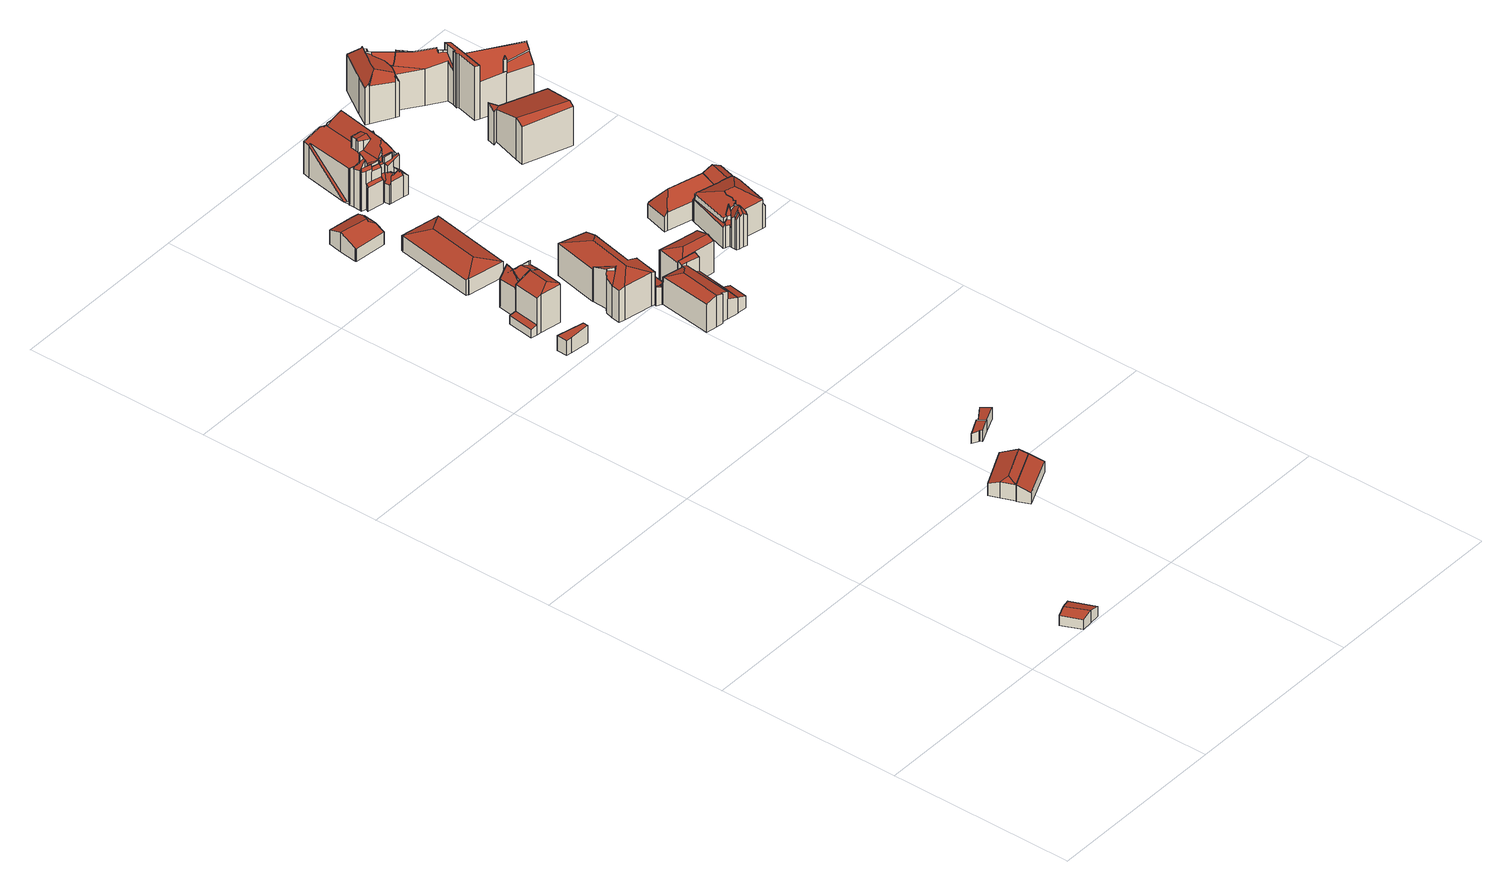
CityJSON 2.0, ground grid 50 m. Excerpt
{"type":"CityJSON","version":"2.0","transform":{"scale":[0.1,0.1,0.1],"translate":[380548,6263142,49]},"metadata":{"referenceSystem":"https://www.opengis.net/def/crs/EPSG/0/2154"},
"CityObjects":{
"building1":{"type":"Building","attributes":{"b3_dak_type":"slanted","b3_h_dak_50p":52.8,"b3_h_dak_70p":52.95,"b3_h_dak_max":53.18,"b3_h_dak_min":52.34,"b3_h_maaiveld":49.61,"b3_kas_warenhuis":false,"b3_reconstructie_onvolledig":false,"b3_rmse_lod12":0.259,"b3_rmse_lod13":0.259,"b3_rmse_lod22":0.0347,"b3_val3dity_lod12":"[]","b3_val3dity_lod13":"[]","b3_val3dity_lod22":"[]","b3_volume_lod12":116.11,"b3_volume_lod13":116.11,"b3_volume_lod22":111.04,"oorspronkelijkbouwjaar":2000},"children":["building1-1"]},
"building1-1":{"type":"BuildingPart","parents":["building1"],"geometry":[{"type":"Solid","lod":"2.2","boundaries":[[[[0,1,2,3,4,5]],[[6,5,4,7]],[[8,2,1,9]],[[10,3,2,8]],[[7,4,3,10]],[[11,0,5,6]],[[9,1,0,11]],[[7,10,8,9]],[[9,11,6,7]]]],"semantics":{"surfaces":[{"type":"GroundSurface"},{"type":"WallSurface","on_footprint_edge":true},{"type":"RoofSurface"}],"values":[[0,1,1,1,1,1,1,2,2]]}}]},
"building2":{"type":"Building","attributes":{"b3_dak_type":"horizontal","b3_h_dak_50p":72.73,"b3_h_dak_70p":72.93,"b3_h_dak_max":73.23,"b3_h_dak_min":72.35,"b3_h_maaiveld":68.17,"b3_kas_warenhuis":false,"b3_reconstructie_onvolledig":false,"b3_rmse_lod12":0.282,"b3_rmse_lod13":0.282,"b3_rmse_lod22":0.0742,"b3_val3dity_lod12":"[]","b3_val3dity_lod13":"[]","b3_val3dity_lod22":"[]","b3_volume_lod12":68.12,"b3_volume_lod13":68.12,"b3_volume_lod22":65.91,"oorspronkelijkbouwjaar":2000},"children":["building2-1"]},
"building2-1":{"type":"BuildingPart","parents":["building2"],"geometry":[{"type":"Solid","lod":"2.2","boundaries":[[[[12,13,14,15,16]],[[17,13,12,18]],[[19,14,13,17]],[[18,12,16,20]],[[20,16,15,21]],[[21,15,14,19]],[[21,19,17,18,20]]]],"semantics":{"surfaces":[{"type":"GroundSurface"},{"type":"WallSurface","on_footprint_edge":true},{"type":"RoofSurface"}],"values":[[0,1,1,1,1,1,2]]}}]},
"building3":{"type":"Building","attributes":{"b3_dak_type":"slanted","b3_h_dak_50p":79.87,"b3_h_dak_70p":80.23,"b3_h_dak_max":81.05,"b3_h_dak_min":70.73,"b3_h_maaiveld":68.55,"b3_kas_warenhuis":false,"b3_reconstructie_onvolledig":false,"b3_rmse_lod12":3.7,"b3_rmse_lod13":0.539,"b3_rmse_lod22":0.216,"b3_val3dity_lod12":"[]","b3_val3dity_lod13":"[]","b3_val3dity_lod22":"[306]","b3_volume_lod12":723.53,"b3_volume_lod13":616.72,"b3_volume_lod22":598.44,"oorspronkelijkbouwjaar":2000},"children":["building3-1"]},
"building3-1":{"type":"BuildingPart","parents":["building3"],"geometry":[{"type":"Solid","lod":"2.2","boundaries":[[[[22,23,24,25,26,27,28,29,30]],[[31,22,30,32]],[[32,30,29,33,34]],[[33,29,28,35]],[[36,25,24,37]],[[38,39,26,25,36]],[[37,24,23,40]],[[35,28,27,41]],[[34,33,39,38]],[[41,27,26,39]],[[40,23,22,31]],[[41,39,33,35]],[[42,36,37,40]],[[32,42,40,31]],[[42,32,34,38,36]]]],"semantics":{"surfaces":[{"type":"GroundSurface"},{"type":"WallSurface","on_footprint_edge":true},{"type":"WallSurface","on_footprint_edge":false},{"type":"RoofSurface"}],"values":[[0,1,1,1,1,1,1,1,2,1,1,3,3,3,3]]}}]},
"building4":{"type":"Building","attributes":{"b3_dak_type":"slanted","b3_h_dak_50p":79.55,"b3_h_dak_70p":80.07,"b3_h_dak_max":80.86,"b3_h_dak_min":77.26,"b3_h_maaiveld":68.82,"b3_kas_warenhuis":false,"b3_reconstructie_onvolledig":false,"b3_rmse_lod12":1.31,"b3_rmse_lod13":1.31,"b3_rmse_lod22":0.138,"b3_val3dity_lod12":"[]","b3_val3dity_lod13":"[]","b3_val3dity_lod22":"[204]","b3_volume_lod12":430.29,"b3_volume_lod13":430.29,"b3_volume_lod22":401.4,"oorspronkelijkbouwjaar":2000},"children":["building4-1"]},
"building4-1":{"type":"BuildingPart","parents":["building4"],"geometry":[{"type":"Solid","lod":"2.2","boundaries":[[[[43,44,45,46,47,48,49,50,51]],[[52,53,46,45,54]],[[55,50,49,56]],[[56,49,48,57]],[[58,57,48,47,59]],[[60,61,62]],[[63,64,65]],[[66,67,68]],[[67,66,69,70]],[[71,60,64,63]],[[59,47,46,53]],[[72,73,74,75]],[[75,74,51,50,55]],[[62,61,73,72]],[[70,69,57,58]],[[76,43,51,74]],[[54,45,44,77]],[[77,44,43,76]],[[60,71,78]],[[53,52,78]],[[79,55,56,57,69,66,68]],[[55,79,65,64,60,62,72,75]],[[60,78,52,54,77,76,74,73,61]],[[53,78,71,63,65,79,68,67,70,58,59]]]],"semantics":{"surfaces":[{"type":"GroundSurface"},{"type":"WallSurface","on_footprint_edge":true},{"type":"WallSurface","on_footprint_edge":false},{"type":"RoofSurface"}],"values":[[0,1,1,1,1,2,2,2,2,2,1,2,1,2,2,1,1,1,2,2,3,3,3,3]]}}]},
"building5":{"type":"Building","attributes":{"b3_dak_type":"slanted","b3_h_dak_50p":54.85,"b3_h_dak_70p":55.12,"b3_h_dak_max":55.6,"b3_h_dak_min":53.67,"b3_h_maaiveld":50.18,"b3_kas_warenhuis":false,"b3_reconstructie_onvolledig":false,"b3_rmse_lod12":0.612,"b3_rmse_lod13":0.612,"b3_rmse_lod22":0.0272,"b3_val3dity_lod12":"[]","b3_val3dity_lod13":"[]","b3_val3dity_lod22":"[104]","b3_volume_lod12":392.89,"b3_volume_lod13":392.89,"b3_volume_lod22":366.7,"oorspronkelijkbouwjaar":2000},"children":["building5-1"]},
"building5-1":{"type":"BuildingPart","parents":["building5"],"geometry":[{"type":"Solid","lod":"2.2","boundaries":[[[[80,81,82,83,84,85,86]],[[87,86,85,88,89]],[[89,88,90]],[[88,85,84,91]],[[92,82,81,93]],[[91,84,83,94]],[[94,83,82,92]],[[95,80,86,87]],[[93,81,80,95]],[[90,96,97,98,95,87,89]],[[93,95,98,97,94,92]],[[96,90,88,91,94,97]]]],"semantics":{"surfaces":[{"type":"GroundSurface"},{"type":"WallSurface","on_footprint_edge":true},{"type":"WallSurface","on_footprint_edge":false},{"type":"RoofSurface"}],"values":[[0,1,2,1,1,1,1,1,1,3,3,3]]}}]},
"building6":{"type":"Building","attributes":{"b3_dak_type":"slanted","b3_h_dak_50p":53.97,"b3_h_dak_70p":54.26,"b3_h_dak_max":54.77,"b3_h_dak_min":53.09,"b3_h_maaiveld":50.06,"b3_kas_warenhuis":false,"b3_reconstructie_onvolledig":false,"b3_rmse_lod12":0.541,"b3_rmse_lod13":0.541,"b3_rmse_lod22":0.0198,"b3_val3dity_lod12":"[]","b3_val3dity_lod13":"[]","b3_val3dity_lod22":"[]","b3_volume_lod12":185.67,"b3_volume_lod13":185.67,"b3_volume_lod22":172.38,"oorspronkelijkbouwjaar":2000},"children":["building6-1"]},
"building6-1":{"type":"BuildingPart","parents":["building6"],"geometry":[{"type":"Solid","lod":"2.2","boundaries":[[[[99,100,101,102]],[[91,100,99,87]],[[103,101,100,91]],[[87,99,102,104]],[[104,102,101,103]],[[104,103,91,87]]]],"semantics":{"surfaces":[{"type":"GroundSurface"},{"type":"WallSurface","on_footprint_edge":true},{"type":"RoofSurface"}],"values":[[0,1,1,1,1,2]]}}]},
"building7":{"type":"Building","attributes":{"b3_dak_type":"slanted","b3_h_dak_50p":74.92,"b3_h_dak_70p":75.17,"b3_h_dak_max":75.73,"b3_h_dak_min":73.73,"b3_h_maaiveld":70.17,"b3_kas_warenhuis":false,"b3_reconstructie_onvolledig":false,"b3_rmse_lod12":0.567,"b3_rmse_lod13":0.567,"b3_rmse_lod22":0.0677,"b3_val3dity_lod12":"[]","b3_val3dity_lod13":"[]","b3_val3dity_lod22":"[]","b3_volume_lod12":382.25,"b3_volume_lod13":382.25,"b3_volume_lod22":355.16,"oorspronkelijkbouwjaar":2000},"children":["building7-1"]},
"building7-1":{"type":"BuildingPart","parents":["building7"],"geometry":[{"type":"Solid","lod":"2.2","boundaries":[[[[105,106,107,108,109,110,111,112,113,114,115,116]],[[117,110,109,118]],[[119,111,110,117]],[[120,112,111,119]],[[121,107,106,122]],[[123,108,107,121]],[[124,116,115,125]],[[126,113,112,120]],[[118,109,108,123]],[[127,105,116,124]],[[128,114,113,126]],[[125,115,114,128]],[[122,106,105,127]],[[129,130,131]],[[130,129,132]],[[130,117,118,123,121,122,127,124,131]],[[132,129,131,124,125,128]],[[117,130,132,128,126,120,119]]]],"semantics":{"surfaces":[{"type":"GroundSurface"},{"type":"WallSurface","on_footprint_edge":true},{"type":"WallSurface","on_footprint_edge":false},{"type":"RoofSurface"}],"values":[[0,1,1,1,1,1,1,1,1,1,1,1,1,2,2,3,3,3]]}}]},
"building8":{"type":"Building","attributes":{"b3_dak_type":"slanted","b3_h_dak_50p":75.23,"b3_h_dak_70p":75.53,"b3_h_dak_max":76.21,"b3_h_dak_min":74.55,"b3_h_maaiveld":70.17,"b3_kas_warenhuis":false,"b3_reconstructie_onvolledig":false,"b3_rmse_lod12":0.499,"b3_rmse_lod13":0.499,"b3_rmse_lod22":0.0366,"b3_val3dity_lod12":"[]","b3_val3dity_lod13":"[]","b3_val3dity_lod22":"[104]","b3_volume_lod12":1289.3,"b3_volume_lod13":1289.3,"b3_volume_lod22":1226.32,"oorspronkelijkbouwjaar":2000},"children":["building8-1"]},
"building8-1":{"type":"BuildingPart","parents":["building8"],"geometry":[{"type":"Solid","lod":"2.2","boundaries":[[[[133,134,135,136,137,138,139,140,141,142]],[[143,135,134,144]],[[145,139,138,146]],[[146,138,137,147]],[[148,141,140,149]],[[149,140,139,145]],[[150,142,141,148]],[[147,137,136,151]],[[152,133,142,150]],[[144,134,133,152]],[[151,136,135,143]],[[149,145,146,147,153]],[[152,150,148,149,153,154]],[[144,152,154,155,143]],[[151,143,155,154,153,147]]]],"semantics":{"surfaces":[{"type":"GroundSurface"},{"type":"WallSurface","on_footprint_edge":true},{"type":"RoofSurface"}],"values":[[0,1,1,1,1,1,1,1,1,1,1,2,2,2,2]]}}]},
"building9":{"type":"Building","attributes":{"b3_dak_type":"slanted","b3_h_dak_50p":79.4,"b3_h_dak_70p":79.78,"b3_h_dak_max":81.23,"b3_h_dak_min":73.53,"b3_h_maaiveld":69.4,"b3_kas_warenhuis":false,"b3_reconstructie_onvolledig":false,"b3_rmse_lod12":1.85,"b3_rmse_lod13":0.599,"b3_rmse_lod22":0.127,"b3_val3dity_lod12":"[]","b3_val3dity_lod13":"[]","b3_val3dity_lod22":"[104]","b3_volume_lod12":2060.45,"b3_volume_lod13":1967.58,"b3_volume_lod22":1901.02,"oorspronkelijkbouwjaar":2000},"children":["building9-1"]},
"building9-1":{"type":"BuildingPart","parents":["building9"],"geometry":[{"type":"Solid","lod":"2.2","boundaries":[[[[156,157,158,159,160,161,162,163,164,165,166,167,168,169,170,171,172,173]],[[174,165,164,175]],[[176,162,177,178]],[[178,177,179,180]],[[181,166,165,174]],[[182,183,184,185]],[[185,184,186]],[[187,167,166,181]],[[177,162,161,188]],[[189,170,169,190]],[[191,168,167,187]],[[188,161,160,192]],[[180,179,159,158,193]],[[192,160,159,179]],[[194,163,162,176]],[[195,190,169,168,191,196]],[[197,156,173,198]],[[199,172,171,200]],[[198,173,172,199]],[[196,191,183,182]],[[186,190,195]],[[175,164,163,194]],[[200,171,170,189]],[[193,158,157,201]],[[201,157,156,197]],[[192,179,177,188]],[[198,199,202,203,197]],[[191,187,181,184,183]],[[186,195,196,182,185]],[[204,175,194]],[[200,189,190,186,184,181,174,175,204,202,199]],[[201,197,203,202,204,194,176,178,180,193]]]],"semantics":{"surfaces":[{"type":"GroundSurface"},{"type":"WallSurface","on_footprint_edge":true},{"type":"WallSurface","on_footprint_edge":false},{"type":"RoofSurface"}],"values":[[0,1,1,2,1,2,2,1,1,1,1,1,1,1,1,1,1,1,1,2,2,1,1,1,1,3,3,3,3,3,3,3]]}}]},
"building10":{"type":"Building","attributes":{"b3_dak_type":"slanted","b3_h_dak_50p":77.3,"b3_h_dak_70p":77.69,"b3_h_dak_max":78.35,"b3_h_dak_min":72.84,"b3_h_maaiveld":69.22,"b3_kas_warenhuis":false,"b3_reconstructie_onvolledig":false,"b3_rmse_lod12":2.01,"b3_rmse_lod13":1.03,"b3_rmse_lod22":0.473,"b3_val3dity_lod12":"[]","b3_val3dity_lod13":"[]","b3_val3dity_lod22":"[]","b3_volume_lod12":1290.33,"b3_volume_lod13":1174.74,"b3_volume_lod22":1120.61,"oorspronkelijkbouwjaar":2000},"children":["building10-1"]},
"building10-1":{"type":"BuildingPart","parents":["building10"],"geometry":[{"type":"Solid","lod":"2.2","boundaries":[[[[205,206,207,208,209,210,211,212,213,214,215,216,217,218,219,220,221,222,223,224]],[[225,211,210,226]],[[227,206,205,228,229]],[[230,222,221,231]],[[231,232,233]],[[226,210,209,234]],[[235,236,208,207,237]],[[238,239,240,236,235]],[[241,242,243,244]],[[244,243,216,215,245]],[[234,209,208,236]],[[246,219,218,247]],[[248,213,212,249]],[[250,214,213,248]],[[231,221,220,251]],[[245,215,214,250]],[[251,220,219,246]],[[252,217,216,243]],[[253,247,218,217,252]],[[242,233,232,247,253]],[[249,212,211,225,254]],[[237,207,206,227]],[[255,256,239,238]],[[256,257,258]],[[259,224,223,260]],[[260,223,222,230]],[[254,225,240,239]],[[228,205,224,259]],[[229,228,261,257,256,255]],[[257,261,233,242,241]],[[247,232,231,251,246]],[[242,253,252,243]],[[240,225,226,234,236]],[[233,261,228,259,260,230,231]],[[229,255,238,235,237,227]],[[262,258,257,241,244,263]],[[262,263,244,245,250]],[[258,262,250,248,249,254,239,256]]]],"semantics":{"surfaces":[{"type":"GroundSurface"},{"type":"WallSurface","on_footprint_edge":true},{"type":"WallSurface","on_footprint_edge":false},{"type":"RoofSurface"}],"values":[[0,1,1,1,2,1,1,2,2,1,1,1,1,1,1,1,1,1,1,2,1,1,2,2,1,1,2,1,2,2,3,3,3,3,3,3,3,3]]}}]},
"building11":{"type":"Building","attributes":{"b3_dak_type":"horizontal","b3_h_dak_50p":53.16,"b3_h_dak_70p":53.25,"b3_h_dak_max":53.4,"b3_h_dak_min":52.95,"b3_h_maaiveld":50.21,"b3_kas_warenhuis":false,"b3_reconstructie_onvolledig":false,"b3_rmse_lod12":0.148,"b3_rmse_lod13":0.148,"b3_rmse_lod22":0.0207,"b3_val3dity_lod12":"[]","b3_val3dity_lod13":"[]","b3_val3dity_lod22":"[]","b3_volume_lod12":31.74,"b3_volume_lod13":31.74,"b3_volume_lod22":30.96,"oorspronkelijkbouwjaar":2000},"children":["building11-1"]},
"building11-1":{"type":"BuildingPart","parents":["building11"],"geometry":[{"type":"Solid","lod":"2.2","boundaries":[[[[264,265,266,267,268,269]],[[270,267,266,271]],[[272,265,264,273]],[[273,264,269,274]],[[274,269,268,275]],[[275,268,267,270]],[[271,266,265,272]],[[271,272,273,274,275,270]]]],"semantics":{"surfaces":[{"type":"GroundSurface"},{"type":"WallSurface","on_footprint_edge":true},{"type":"RoofSurface"}],"values":[[0,1,1,1,1,1,1,2]]}}]},
"building12":{"type":"Building","attributes":{"b3_dak_type":"slanted","b3_h_dak_50p":80.17,"b3_h_dak_70p":83.15,"b3_h_dak_max":84.46,"b3_h_dak_min":79.5,"b3_h_maaiveld":72.76,"b3_kas_warenhuis":false,"b3_reconstructie_onvolledig":false,"b3_rmse_lod12":2.49,"b3_rmse_lod13":0.477,"b3_rmse_lod22":0.0807,"b3_val3dity_lod12":"[]","b3_val3dity_lod13":"[]","b3_val3dity_lod22":"[]","b3_volume_lod12":85.77,"b3_volume_lod13":75.41,"b3_volume_lod22":73.54,"oorspronkelijkbouwjaar":2000},"children":["building12-1"]},
"building12-1":{"type":"BuildingPart","parents":["building12"],"geometry":[{"type":"Solid","lod":"2.2","boundaries":[[[[276,277,278,279,280,281,282,283,284]],[[285,286,287,288]],[[289,285,290,291]],[[292,293,286,285,289]],[[294,276,284,287]],[[288,287,284,283,295]],[[293,279,278,296]],[[297,280,279,293,292]],[[295,283,282,290]],[[291,290,282,281,298]],[[296,278,277,299]],[[298,281,280,297]],[[299,277,276,294]],[[295,290,285,288]],[[298,297,292,289,291]],[[299,294,287,286,293,296]]]],"semantics":{"surfaces":[{"type":"GroundSurface"},{"type":"WallSurface","on_footprint_edge":false},{"type":"WallSurface","on_footprint_edge":true},{"type":"RoofSurface"}],"values":[[0,1,1,1,2,2,2,2,2,2,2,2,2,3,3,3]]}}]},
"building13":{"type":"Building","attributes":{"b3_dak_type":"slanted","b3_h_dak_50p":73.39,"b3_h_dak_70p":73.56,"b3_h_dak_max":73.82,"b3_h_dak_min":72.89,"b3_h_maaiveld":69.37,"b3_kas_warenhuis":false,"b3_reconstructie_onvolledig":false,"b3_rmse_lod12":0.287,"b3_rmse_lod13":0.287,"b3_rmse_lod22":0.0162,"b3_val3dity_lod12":"[]","b3_val3dity_lod13":"[]","b3_val3dity_lod22":"[]","b3_volume_lod12":51.3,"b3_volume_lod13":51.3,"b3_volume_lod22":49.22,"oorspronkelijkbouwjaar":2000},"children":["building13-1"]},
"building13-1":{"type":"BuildingPart","parents":["building13"],"geometry":[{"type":"Solid","lod":"2.2","boundaries":[[[[300,301,302,303]],[[226,302,301,304]],[[234,303,302,226]],[[305,300,303,234]],[[304,301,300,305]],[[304,305,234,226]]]],"semantics":{"surfaces":[{"type":"GroundSurface"},{"type":"WallSurface","on_footprint_edge":true},{"type":"RoofSurface"}],"values":[[0,1,1,1,1,2]]}}]},
"building14":{"type":"Building","attributes":{"b3_dak_type":"horizontal","b3_h_dak_50p":53.19,"b3_h_dak_70p":53.28,"b3_h_dak_max":53.46,"b3_h_dak_min":52.97,"b3_h_maaiveld":50.17,"b3_kas_warenhuis":false,"b3_reconstructie_onvolledig":false,"b3_rmse_lod12":0.156,"b3_rmse_lod13":0.156,"b3_rmse_lod22":0.0479,"b3_val3dity_lod12":"[]","b3_val3dity_lod13":"[]","b3_val3dity_lod22":"[]","b3_volume_lod12":35.98,"b3_volume_lod13":35.98,"b3_volume_lod22":35.22,"oorspronkelijkbouwjaar":2000},"children":["building14-1"]},
"building14-1":{"type":"BuildingPart","parents":["building14"],"geometry":[{"type":"Solid","lod":"2.2","boundaries":[[[[306,307,308,269]],[[309,306,269,274]],[[274,269,308,310]],[[310,308,307,311]],[[311,307,306,309]],[[311,309,274,310]]]],"semantics":{"surfaces":[{"type":"GroundSurface"},{"type":"WallSurface","on_footprint_edge":true},{"type":"RoofSurface"}],"values":[[0,1,1,1,1,2]]}}]},
"building15":{"type":"Building","attributes":{"b3_dak_type":"slanted","b3_h_dak_50p":79.92,"b3_h_dak_70p":80.48,"b3_h_dak_max":84.73,"b3_h_dak_min":78.94,"b3_h_maaiveld":73.51,"b3_kas_warenhuis":false,"b3_reconstructie_onvolledig":false,"b3_rmse_lod12":1.62,"b3_rmse_lod13":0.805,"b3_rmse_lod22":0.166,"b3_val3dity_lod12":"[]","b3_val3dity_lod13":"[]","b3_val3dity_lod22":"[102]","b3_volume_lod12":139.02,"b3_volume_lod13":149.81,"b3_volume_lod22":-4197,"oorspronkelijkbouwjaar":2000},"children":["building15-1"]},
"building15-1":{"type":"BuildingPart","parents":["building15"],"geometry":[{"type":"Solid","lod":"2.2","boundaries":[[[[312,313,314,315,316,317,318,319,320,321,322,323]],[[324,325,326,327]],[[328,329,323,322,330]],[[331,312,323,329]],[[332,333,334]],[[294,317,316,333,332]],[[335,336,314,313,337]],[[338,315,314,336]],[[333,316,315,338]],[[339,340,341,342]],[[330,322,321,341]],[[343,344,336,335]],[[345,346,347]],[[344,343,347]],[[348,319,318,349,350]],[[349,318,317,294]],[[342,341,321,320,351,352]],[[352,351,353,354]],[[355,356,329,328]],[[357,358,359]],[[337,360,359]],[[361,362,363]],[[358,357,363]],[[346,345,364,365,366]],[[367,368,369,364,345]],[[368,367,370]],[[362,361,370]],[[366,365,325,324]],[[351,320,319,348]],[[350,349,371,353]],[[353,371,372,373]],[[374,375,376,377,356,355]],[[373,372,375,374]],[[327,326,376,375]],[[356,377,378,379]],[[379,378,369,368]],[[360,337,313,312,331]],[[354,353,340,339]],[[362,370,367,345,347,343,335,337,359,358,363]],[[350,353,351,348]],[[372,371,349,294,332,334]],[[354,339,342,352]],[[375,372,334,333,338,336,344,347,346,366,324,327]],[[369,378,377,376,326,325,365,364]],[[360,331,329,356,379,368,370,361,363,357,359]],[[340,353,373,374,355,328,330,341]]]],"semantics":{"surfaces":[{"type":"GroundSurface"},{"type":"WallSurface","on_footprint_edge":false},{"type":"WallSurface","on_footprint_edge":true},{"type":"RoofSurface"}],"values":[[0,1,2,2,1,2,2,2,2,1,2,1,1,1,2,2,2,1,1,1,1,1,1,1,1,1,1,1,2,1,1,1,1,1,1,1,2,1,3,3,3,3,3,3,3,3]]}}]},
"building16":{"type":"Building","attributes":{"b3_dak_type":"slanted","b3_h_dak_50p":78.46,"b3_h_dak_70p":78.69,"b3_h_dak_max":79.15,"b3_h_dak_min":72.29,"b3_h_maaiveld":69.4,"b3_kas_warenhuis":false,"b3_reconstructie_onvolledig":false,"b3_rmse_lod12":0.93,"b3_rmse_lod13":0.93,"b3_rmse_lod22":0.718,"b3_val3dity_lod12":"[]","b3_val3dity_lod13":"[]","b3_val3dity_lod22":"[]","b3_volume_lod12":621.05,"b3_volume_lod13":621.05,"b3_volume_lod22":605.9,"oorspronkelijkbouwjaar":2000},"children":["building16-1"]},
"building16-1":{"type":"BuildingPart","parents":["building16"],"geometry":[{"type":"Solid","lod":"2.2","boundaries":[[[[380,381,382,383,384,385,386,387,388]],[[389,386,385,390]],[[391,387,386,389]],[[392,383,382,393]],[[394,384,383,392]],[[393,382,381,395]],[[390,385,384,394]],[[396,380,388,397]],[[397,388,387,391]],[[395,381,380,396]],[[398,389,390,394]],[[397,391,389,398]],[[397,398,394,392,393,395,396]]]],"semantics":{"surfaces":[{"type":"GroundSurface"},{"type":"WallSurface","on_footprint_edge":true},{"type":"RoofSurface"}],"values":[[0,1,1,1,1,1,1,1,1,1,2,2,2]]}}]},
"building17":{"type":"Building","attributes":{"b3_dak_type":"slanted","b3_h_dak_50p":83.85,"b3_h_dak_70p":85.2,"b3_h_dak_max":88.29,"b3_h_dak_min":81.73,"b3_h_maaiveld":72.62,"b3_kas_warenhuis":false,"b3_reconstructie_onvolledig":false,"b3_rmse_lod12":1.83,"b3_rmse_lod13":1.54,"b3_rmse_lod22":0.166,"b3_val3dity_lod12":"[]","b3_val3dity_lod13":"[]","b3_val3dity_lod22":"[104]","b3_volume_lod12":2762.63,"b3_volume_lod13":2738.85,"b3_volume_lod22":1439.16,"oorspronkelijkbouwjaar":2000},"children":["building17-1"]},
"building17-1":{"type":"BuildingPart","parents":["building17"],"geometry":[{"type":"MultiSurface","lod":"2.2","boundaries":[[[399,400,401,402,403,404,405,406,407,408,409,410,411,412,413,414,415,416]],[[417,418,407,406,419]],[[420,421,422,423]],[[424,414,413,425,426]],[[426,425,427]],[[428,410,409,429]],[[427,430,431]],[[432,415,414,424]],[[433,434,435,436]],[[437,438,434,433]],[[403,439,440,404]],[[441,442,443]],[[436,435,444,445]],[[423,422,446,447]],[[419,406,405,448]],[[404,440,449]],[[448,405,449]],[[445,444,421,420]],[[450,451,452]],[[453,454,451,450,455]],[[425,413,412,456]],[[457,408,407,418]],[[418,417,458]],[[459,416,415,432]],[[460,411,410,428]],[[461,456,412,411,460]],[[462,463,464]],[[465,403,402,466]],[[467,466,402,401,468]],[[454,469,466,467]],[[430,427,470]],[[458,471,472]],[[472,471,473]],[[429,409,408,457]],[[474,475,438,437]],[[475,474,476]],[[477,442,441,470]],[[442,477,456,461]],[[478,479,480]],[[447,446,481]],[[480,479,482]],[[483,399,416,459]],[[463,462,469,454,453]],[[455,450,484]],[[485,486,487]],[[468,401,400,486,485]],[[486,400,399,483]],[[488,439,403,465]],[[463,489,432,424,426,427,431,464]],[[429,457,418,458,472,473,490,491]],[[476,492,493,481,446,470,441,443,494,478,480,482,495,490,473,471,435,434,438,475]],[[456,477,470,427,425]],[[442,461,460,496,494,443]],[[447,481,493,492,497,420,423]],[[482,479,478,494,496,460,428,429,491,490,495]],[[492,476,474,437,433,436,445,420,497]],[[488,465,466,469,462,464,431,430,470,446,422,421,444,435,471,458,417,419,448]],[[455,484,498,459,432,489,463,453]],[[468,485,487,452,451,454,467]],[[486,483,459,498,484,450,452,487]],[[439,488,448,449,440]]],"semantics":{"surfaces":[{"type":"GroundSurface"},{"type":"WallSurface","on_footprint_edge":true},{"type":"WallSurface","on_footprint_edge":false},{"type":"RoofSurface"}],"values":[0,1,2,1,2,1,2,1,2,2,1,2,2,2,1,1,1,2,2,2,1,1,2,1,1,1,2,1,1,2,2,2,2,1,2,2,2,2,2,2,2,1,2,2,2,1,1,2,3,3,3,3,3,3,3,3,3,3,3,3,3]}}]},
"building18":{"type":"Building","attributes":{"b3_dak_type":"slanted","b3_h_dak_50p":78.25,"b3_h_dak_70p":78.72,"b3_h_dak_max":80.57,"b3_h_dak_min":75.15,"b3_h_maaiveld":69.4,"b3_kas_warenhuis":false,"b3_reconstructie_onvolledig":false,"b3_rmse_lod12":1.2,"b3_rmse_lod13":1.2,"b3_rmse_lod22":0.218,"b3_val3dity_lod12":"[]","b3_val3dity_lod13":"[]","b3_val3dity_lod22":"[104]","b3_volume_lod12":1401.92,"b3_volume_lod13":1401.92,"b3_volume_lod22":4302.71,"oorspronkelijkbouwjaar":2000},"children":["building18-1"]},
"building18-1":{"type":"BuildingPart","parents":["building18"],"geometry":[{"type":"Solid","lod":"2.2","boundaries":[[[[499,500,501,502,503,504,505,506,507,508,509,510,511,512,513,514,515,516,517,518]],[[519,514,513,520]],[[521,515,514,519,522]],[[523,524,525,526]],[[527,528,529]],[[530,501,500,531]],[[520,513,512,532,533]],[[534,502,501,530]],[[535,505,504,536]],[[537,503,502,534,538]],[[539,507,506,540]],[[541,508,507,539,542]],[[543,518,517,544]],[[545,503,537,546]],[[547,548,510,509,549,550]],[[551,511,510,548]],[[552,553,554,548,547]],[[522,519,555,556]],[[557,558,556,559]],[[560,499,518,543]],[[561,562,563,564]],[[562,516,515,521]],[[533,532,565]],[[566,567,568]],[[569,570,568,571,572]],[[550,549,573,574]],[[542,539,575]],[[574,573,575]],[[532,512,511,551]],[[572,571,576,577]],[[571,568,567,554,553]],[[564,563,558,557]],[[578,579,528,527]],[[549,509,508,541]],[[540,506,505,535]],[[580,581,582,583]],[[536,504,503,545]],[[538,534,581,580,584]],[[584,580,585,586]],[[586,585,587]],[[553,552,588]],[[589,590,591]],[[524,523,591]],[[592,593,579,578]],[[594,595,596,593,592]],[[546,537,597]],[[598,544,517,516,562,561]],[[583,582,599,600]],[[600,599,544,598]],[[531,500,499,560]],[[596,595,601]],[[590,589,595,594]],[[602,603,604,605]],[[605,604,525,524]],[[606,607,603,602]],[[577,576,607,606]],[[559,556,555,570,569]],[[554,567,566,565,532,551,548]],[[558,563,562,521,522,556]],[[549,541,542,575,573]],[[536,608,609,540,535]],[[544,599,610,560,543]],[[595,589,591,523,526,611,609,608,536,545,546,597,601]],[[531,560,610,599,582,581,534,530]],[[612,587,585,580,583,600,613]],[[604,603,607,576,571,553,588]],[[612,613,600,598,561,564,557,614]],[[559,569,572,577,606,602,605,524,591,590,594,592,578,527,529,614,557]],[[609,574,575,539,540]],[[574,609,611,526,525,604,588,552,547,550]],[[587,612,614,529,528,579,593,596,601,597,537,538,584,586]],[[570,555,519,520,533,565,566,568]]]],"semantics":{"surfaces":[{"type":"GroundSurface"},{"type":"WallSurface","on_footprint_edge":true},{"type":"WallSurface","on_footprint_edge":false},{"type":"RoofSurface"}],"values":[[0,1,1,2,2,1,1,1,1,1,1,1,1,1,1,1,2,2,2,1,2,1,2,2,2,2,2,2,1,2,2,2,2,1,1,2,1,2,2,2,2,2,2,2,2,2,1,2,2,1,2,2,2,2,2,2,2,3,3,3,3,3,3,3,3,3,3,3,3,3,3,3]]}}]},
"building19":{"type":"Building","attributes":{"b3_dak_type":"slanted","b3_h_dak_50p":76.7,"b3_h_dak_70p":77.18,"b3_h_dak_max":78.82,"b3_h_dak_min":72.64,"b3_h_maaiveld":69.75,"b3_kas_warenhuis":false,"b3_reconstructie_onvolledig":false,"b3_rmse_lod12":1.5,"b3_rmse_lod13":1.06,"b3_rmse_lod22":0.129,"b3_val3dity_lod12":"[]","b3_val3dity_lod13":"[]","b3_val3dity_lod22":"[104]","b3_volume_lod12":885.63,"b3_volume_lod13":854,"b3_volume_lod22":784.88,"oorspronkelijkbouwjaar":2000},"children":["building19-1"]},
"building19-1":{"type":"BuildingPart","parents":["building19"],"geometry":[{"type":"Solid","lod":"2.2","boundaries":[[[[615,616,617,618,619,620,621,622,623,624,625,626,627,628,629,630,631,632,633,634,635,636,637,638]],[[639,637,636,640]],[[640,636,635,641]],[[642,629,628,643]],[[644,630,629,642]],[[643,628,627,645,646]],[[645,627,626,647]],[[648,634,633,649]],[[649,633,632,650]],[[651,622,621,652]],[[652,621,620,653]],[[654,655,656,657,658]],[[659,617,616,660]],[[661,618,617,659]],[[646,645,655,654]],[[657,656,662,663]],[[664,648,665]],[[641,635,634,648,664]],[[666,650,632,631,667]],[[650,666,668]],[[669,670,619,618,661]],[[663,662,670,669]],[[653,620,619,670]],[[671,623,622,651]],[[672,673,674]],[[658,657,674]],[[673,672,675]],[[676,638,637,639]],[[677,615,638,676]],[[660,616,615,677]],[[678,624,623,671]],[[679,625,624,678]],[[647,626,625,679]],[[667,631,630,644]],[[673,675,668,666,667,654,658,674]],[[675,672,680,668]],[[676,681,680,672,674,657,663,669,661,659,660,677]],[[665,682,681,676,639,640,641,664]],[[647,679,678,671,651,652,653,670,662,656,655,645]],[[667,644,642,643,646,654]],[[681,682,665,648,649,650,668,680]]]],"semantics":{"surfaces":[{"type":"GroundSurface"},{"type":"WallSurface","on_footprint_edge":true},{"type":"WallSurface","on_footprint_edge":false},{"type":"RoofSurface"}],"values":[[0,1,1,1,1,1,1,1,1,1,1,2,1,1,2,2,2,1,1,2,1,2,1,1,2,2,2,1,1,1,1,1,1,1,3,3,3,3,3,3,3]]}}]},
"building20":{"type":"Building","attributes":{"b3_dak_type":"slanted","b3_h_dak_50p":81.53,"b3_h_dak_70p":82.15,"b3_h_dak_max":83.02,"b3_h_dak_min":79.7,"b3_h_maaiveld":71.01,"b3_kas_warenhuis":false,"b3_reconstructie_onvolledig":false,"b3_rmse_lod12":1.15,"b3_rmse_lod13":1.15,"b3_rmse_lod22":0.0629,"b3_val3dity_lod12":"[]","b3_val3dity_lod13":"[]","b3_val3dity_lod22":"[104]","b3_volume_lod12":1793.51,"b3_volume_lod13":1793.51,"b3_volume_lod22":1679.42,"oorspronkelijkbouwjaar":2000},"children":["building20-1"]},
"building20-1":{"type":"BuildingPart","parents":["building20"],"geometry":[{"type":"Solid","lod":"2.2","boundaries":[[[[683,684,685,686,687,688,689,690,691]],[[692,691,690,693]],[[694,683,691,692]],[[695,687,686,696]],[[697,685,684,698]],[[693,690,689,699]],[[696,686,685,697]],[[699,689,688,700]],[[700,688,687,695]],[[698,684,683,694]],[[696,697,698,695]],[[699,700,692,693]],[[698,694,692,700,695]]]],"semantics":{"surfaces":[{"type":"GroundSurface"},{"type":"WallSurface","on_footprint_edge":true},{"type":"RoofSurface"}],"values":[[0,1,1,1,1,1,1,1,1,1,2,2,2]]}}]},
"building21":{"type":"Building","attributes":{"b3_dak_type":"slanted","b3_h_dak_50p":85,"b3_h_dak_70p":85.78,"b3_h_dak_max":87.98,"b3_h_dak_min":80.01,"b3_h_maaiveld":72.37,"b3_kas_warenhuis":false,"b3_reconstructie_onvolledig":false,"b3_rmse_lod12":1.54,"b3_rmse_lod13":1.54,"b3_rmse_lod22":0.153,"b3_val3dity_lod12":"[]","b3_val3dity_lod13":"[]","b3_val3dity_lod22":"[104]","b3_volume_lod12":4402.11,"b3_volume_lod13":4402.11,"b3_volume_lod22":4147.84,"oorspronkelijkbouwjaar":2000},"children":["building21-1"]},
"building21-1":{"type":"BuildingPart","parents":["building21"],"geometry":[{"type":"Solid","lod":"2.2","boundaries":[[[[701,702,703,704,705,706,707,708,709,710,711,712,713,714,715,716,717,718,719,720,721,722,723,724,725,726,727,728,729,730,731,732]],[[733,734,735]],[[736,737,738,739]],[[740,741,742,743]],[[744,722,721,745,746]],[[747,732,731,748]],[[743,742,749,750,751]],[[749,742,752]],[[753,728,727,754]],[[755,720,719,756]],[[746,745,757,758]],[[759,760,761]],[[762,716,715,763]],[[764,711,710,765]],[[766,758,757,760,759]],[[767,705,704,768]],[[768,704,703,769]],[[770,771,772,773]],[[774,770,775,776]],[[777,707,706,778]],[[779,780,778,781]],[[773,772,723,722,744]],[[782,724,723,772]],[[783,784,785]],[[786,787,788,789]],[[756,719,718,790]],[[791,792,790,793]],[[794,725,724,782]],[[795,726,725,794]],[[796,702,701,797,798]],[[769,703,702,796]],[[799,800,801,802]],[[776,775,802,803]],[[804,805,800,799]],[[805,804,806]],[[758,766,806]],[[745,721,720,755]],[[807,808,809]],[[781,778,706,705,767]],[[810,708,707,777]],[[811,812,813,814]],[[754,727,726,795]],[[815,747,816,813]],[[817,818,819]],[[787,786,818,817]],[[820,821,822]],[[741,740,822]],[[821,820,712,711,764]],[[823,824,761]],[[751,750,825,808,807]],[[826,827,828,829]],[[829,828,730,729,738]],[[814,813,816,827,826,830]],[[748,731,730,828]],[[830,826,812,811]],[[734,831,792,791]],[[788,787,831,734,733]],[[793,790,718,717,832]],[[832,717,716,762]],[[833,714,713,784,783]],[[784,713,712,820]],[[798,797,737,736,834]],[[797,701,732,747,815]],[[834,736,771,770,774]],[[835,709,708,810]],[[824,823,836,837]],[[838,839,840]],[[837,836,840]],[[808,825,839,838]],[[765,710,709,835]],[[763,715,714,833]],[[803,802,801,780,779]],[[739,738,729,728,753]],[[758,806,804,799,802,775,770,773,744,746]],[[751,807,809,819,818,786,789,841,740,743]],[[748,828,827,816,747]],[[830,811,814]],[[784,820,822,740,841,785]],[[762,735,734,791,793,832]],[[797,815,813,812,826,829,738,737]],[[836,823,761,760,757,745,755,756,790,792,831,787,817,842]],[[780,801,800,805,806,766,759,761,824,837,840,839,810,777,778]],[[808,838,840,836,842,817,819,809]],[[752,765,835,810,839,825,750,749]],[[765,752,742,741,822,821,764]],[[763,833,783,785,841,789,788,733,735,762]],[[803,779,781,767,768,769,796,798,834,774,776]],[[739,753,754,795,794,782,772,771,736]]]],"semantics":{"surfaces":[{"type":"GroundSurface"},{"type":"WallSurface","on_footprint_edge":false},{"type":"WallSurface","on_footprint_edge":true},{"type":"RoofSurface"}],"values":[[0,1,1,1,2,2,1,1,2,2,1,1,2,2,1,2,2,1,1,2,1,2,2,1,1,2,1,2,2,2,2,1,1,1,1,1,2,1,2,2,1,2,1,1,1,1,1,2,1,1,1,2,1,2,1,1,1,2,2,2,2,1,2,1,2,1,1,1,1,2,2,1,2,3,3,3,3,3,3,3,3,3,3,3,3,3,3,3]]}}]}
},
"vertices":[
[164,54,6],[189,62,6],[217,71,6],[243,6,6],[216,4,6],[186,1,6],[186,1,34],[216,4,41],[217,71,35],[189,62,41],[243,6,35],[164,54,34],
[70,1390,192],[55,1392,192],[57,1420,192],[123,1398,192],[122,1384,192],[55,1392,234],[70,1390,235],[57,1420,235],[122,1384,242],[123,1398,242],
[150,1547,195],[138,1480,195],[138,1477,195],[82,1487,195],[70,1489,195],[52,1492,195],[63,1563,195],[80,1559,195],[122,1552,195],[150,1547,306],[122,1552,318],[80,1559,223],[80,1559,299],[63,1563,219],[82,1487,304],[138,1477,304],[70,1489,299],[70,1489,223],[138,1480,307],[52,1492,218],[114,1496,318],
[81,1559,198],[86,1565,198],[94,1616,198],[114,1612,198],[159,1603,198],[154,1576,198],[150,1547,198],[124,1551,198],[91,1557,198],[114,1612,311],[114,1612,284],[94,1616,279],[124,1551,319],[150,1547,305],[154,1576,303],[154,1576,314],[159,1603,284],[109,1589,310],[105,1585,305],[105,1585,309],[111,1584,316],[111,1584,312],[123,1581,317],[145,1574,308],[145,1574,319],[127,1579,317],[146,1577,307],[146,1577,316],[109,1589,311],[104,1582,309],[104,1582,305],[91,1557,293],[91,1557,304],[81,1559,276],[86,1565,283],[109,1590,310],[125,1579,318],
[439,444,12],[428,472,12],[533,522,12],[552,482,12],[562,461,12],[456,412,12],[453,410,12],[453,410,58],[456,412,57],[456,412,59],[454,415,59],[562,461,56],[533,522,48],[428,472,47],[552,482,65],[439,444,59],[455,420,60],[461,437,65],[453,440,63],
[453,410,11],[562,461,11],[578,427,11],[466,377,11],[578,427,41],[466,377,43],
[95,1952,212],[9,1962,212],[9,1963,212],[7,1964,212],[7,1967,212],[14,2012,212],[21,2050,212],[87,2040,212],[107,2036,212],[104,2017,212],[99,1981,212],[98,1977,212],[14,2012,267],[7,1967,249],[21,2050,252],[87,2040,252],[9,1963,247],[9,1962,247],[7,1964,247],[98,1977,259],[99,1981,259],[107,2036,252],[95,1952,248],[104,2017,259],[91,1999,263],[91,1999,266],[87,1992,264],[100,2014,260],
[106,1903,212],[103,1907,212],[207,1887,212],[210,1887,212],[171,1670,212],[171,1668,212],[71,1688,212],[73,1689,212],[65,1691,212],[102,1904,212],[207,1887,257],[103,1907,256],[71,1688,257],[171,1668,256],[171,1670,256],[65,1691,256],[73,1689,258],[102,1904,256],[210,1887,256],[106,1903,257],[127,1720,271],[150,1854,271],[207,1886,257],
[326,1526,204],[302,1413,204],[329,1408,204],[328,1404,204],[357,1396,204],[346,1337,204],[315,1344,204],[305,1346,204],[228,1362,204],[212,1365,204],[216,1388,204],[221,1409,204],[234,1421,204],[236,1459,204],[235,1460,204],[261,1581,204],[264,1580,204],[333,1557,204],[212,1365,295],[228,1362,300],[315,1344,297],[315,1344,255],[315,1344,296],[328,1404,256],[328,1404,297],[216,1388,295],[239,1422,314],[239,1422,309],[254,1410,305],[254,1410,314],[265,1417,309],[221,1409,303],[346,1337,245],[235,1460,296],[236,1459,296],[234,1421,308],[357,1396,246],[329,1408,297],[305,1346,300],[236,1459,303],[234,1421,315],[326,1526,307],[333,1557,296],[264,1580,296],[261,1581,295],[302,1413,306],[301,1511,314],[311,1517,311],[275,1396,313],
[382,1330,202],[383,1332,202],[432,1323,202],[429,1307,202],[417,1229,202],[407,1179,202],[378,1184,202],[359,1187,202],[357,1182,202],[339,1185,202],[309,1190,202],[328,1331,202],[327,1332,202],[325,1333,202],[314,1340,202],[315,1344,202],[329,1341,202],[346,1337,202],[364,1334,202],[366,1332,202],[378,1184,259],[407,1179,248],[383,1332,292],[382,1330,253],[382,1330,292],[346,1337,252],[329,1341,251],[328,1332,251],[328,1332,263],[417,1229,248],[429,1307,288],[429,1307,248],[432,1323,293],[395,1316,288],[395,1316,280],[395,1316,261],[328,1332,280],[328,1332,265],[328,1331,265],[328,1331,281],[309,1190,282],[314,1340,256],[325,1333,252],[357,1182,287],[359,1187,286],[339,1185,293],[315,1344,256],[327,1332,264],[325,1333,262],[378,1184,280],[380,1319,288],[380,1319,286],[380,1319,282],[378,1309,286],[366,1332,253],[364,1334,251],[380,1319,268],[356,1294,293],[330,1329,281],
[576,604,12],[573,611,12],[572,611,12],[554,620,12],[600,643,12],[611,621,12],[554,620,40],[572,611,42],[573,611,42],[576,604,44],[611,621,44],[600,643,40],
[186,2027,238],[141,2036,238],[142,2036,238],[145,2044,238],[132,2048,238],[140,2054,238],[168,2048,238],[190,2043,238],[188,2035,238],[162,2041,337],[162,2041,311],[188,2035,310],[188,2035,336],[162,2041,345],[168,2048,344],[168,2048,352],[145,2044,346],[145,2044,311],[186,2027,305],[190,2043,343],[142,2036,306],[132,2048,348],[140,2054,354],[141,2036,305],
[440,1226,204],[432,1175,204],[407,1179,204],[417,1229,204],[432,1175,239],[440,1226,239],
[602,639,12],[641,666,12],[654,640,12],[602,639,40],[654,640,45],[641,666,40],
[240,1998,245],[225,2001,245],[190,2007,245],[185,2008,245],[185,2024,245],[186,2027,245],[189,2039,245],[190,2043,245],[200,2041,245],[225,2036,245],[247,2032,245],[246,2029,245],[205,2020,318],[205,2020,303],[207,2022,303],[207,2022,319],[246,2029,340],[246,2029,299],[247,2032,343],[240,1998,299],[185,2024,303],[185,2024,299],[190,2023,303],[190,2007,307],[190,2007,306],[225,2001,307],[185,2008,300],[225,2033,356],[225,2033,340],[225,2036,343],[225,2036,357],[198,2014,315],[198,2014,312],[206,2013,316],[206,2013,320],[201,2014,315],[190,2043,344],[189,2039,313],[189,2039,339],[200,2041,344],[200,2041,357],[201,2037,339],[201,2037,356],[226,2029,336],[226,2029,318],[228,2008,313],[228,2008,315],[227,2007,313],[225,2001,314],[223,2009,318],[223,2009,315],[226,2009,315],[206,2013,303],[207,2020,303],[207,2020,319],[223,2013,319],[223,2013,318],[223,2013,303],[223,2012,318],[201,2037,313],[202,2036,312],[202,2036,339],[204,2029,332],[204,2029,316],[204,2029,303],[226,2029,303],[228,2013,302],[228,2013,313],
[393,1394,204],[438,1384,204],[489,1374,204],[502,1372,204],[493,1334,204],[489,1313,204],[396,1329,204],[382,1332,204],[393,1392,204],[396,1329,293],[489,1313,294],[382,1332,288],[502,1372,288],[489,1374,288],[493,1334,301],[438,1384,288],[393,1394,288],[393,1392,289],[424,1349,301],
[136,2054,236],[136,2072,236],[136,2085,236],[142,2081,236],[144,2094,236],[137,2102,236],[157,2219,236],[161,2237,236],[208,2228,236],[280,2214,236],[279,2213,236],[247,2032,236],[235,2034,236],[201,2041,236],[191,2043,236],[190,2043,236],[159,2050,236],[151,2051,236],[208,2228,346],[208,2228,334],[161,2237,328],[190,2108,381],[190,2108,346],[188,2101,346],[188,2101,379],[190,2043,351],[191,2043,344],[191,2043,351],[191,2046,350],[247,2032,336],[279,2213,335],[191,2046,351],[188,2047,350],[159,2050,350],[210,2122,378],[210,2122,360],[203,2123,351],[203,2123,378],[213,2122,378],[213,2122,366],[144,2094,230],[137,2102,235],[205,2047,371],[205,2047,364],[209,2054,376],[193,2125,347],[193,2125,378],[199,2095,351],[199,2095,378],[157,2219,328],[137,2104,236],[146,2064,363],[146,2064,359],[140,2072,352],[157,2072,366],[157,2072,348],[146,2064,390],[201,2041,344],[280,2214,332],[218,2218,350],[151,2051,373],[235,2034,354],[201,2041,354],[166,2067,340],[166,2067,342],[175,2061,344],[144,2094,331],[142,2081,331],[142,2081,342],[136,2085,340],[157,2072,337],[192,2047,351],[217,2214,350],[217,2214,358],[227,2208,365],[214,2122,378],[214,2122,367],[221,2120,378],[205,2047,356],[222,2081,389],[225,2088,386],[225,2088,392],[215,2086,377],[224,2092,389],[136,2054,349],[152,2057,373],[136,2072,353],[136,2072,346],[139,2073,351],[163,2220,330],[165,2063,343],[241,2193,390],[249,2197,379],[220,2103,381],[218,2095,379],[219,2060,388],[228,2115,389],[229,2045,368],[199,2107,381],[151,2055,373],
[715,1433,204],[714,1408,204],[691,1326,204],[684,1327,204],[621,1341,204],[615,1322,204],[614,1316,204],[603,1319,204],[593,1322,204],[585,1324,204],[585,1330,204],[586,1339,204],[587,1345,204],[576,1349,204],[571,1351,204],[606,1463,204],[608,1469,204],[683,1446,204],[709,1439,204],[719,1436,204],[606,1463,267],[571,1351,263],[608,1469,263],[606,1463,273],[612,1353,307],[612,1353,303],[612,1353,300],[607,1336,313],[628,1389,306],[628,1389,304],[632,1396,307],[691,1326,266],[714,1408,264],[576,1349,267],[576,1349,271],[684,1327,277],[614,1316,291],[615,1322,299],[621,1341,284],[684,1327,286],[593,1322,294],[603,1319,301],[585,1324,290],[593,1322,301],[719,1436,268],[709,1439,268],[621,1341,292],[621,1341,291],[586,1339,288],[586,1339,256],[585,1330,288],[585,1330,296],[587,1345,265],[595,1349,286],[595,1349,285],[595,1349,274],[607,1462,269],[607,1462,273],[612,1461,286],[612,1461,273],[607,1462,284],[715,1433,273],[683,1446,284],[683,1446,267],[675,1445,272],[675,1445,285],[577,1351,271],[578,1352,272],[585,1353,276],[585,1353,280],[578,1356,284],[578,1356,271],[585,1353,286],[585,1353,288],[598,1331,303],[598,1331,308],[596,1327,302],[587,1357,287],[587,1357,289],[626,1370,308],[626,1370,296],[686,1332,287],[686,1332,277],[710,1416,274],[710,1416,285],[686,1332,288],[684,1332,287],[684,1332,288],[683,1334,288],[597,1351,286],[616,1352,301],[616,1352,305],[614,1353,304],[621,1362,307],[621,1362,293],[622,1356,308],[622,1356,291],[622,1356,290],[623,1350,288],[709,1439,284],[709,1429,281],[709,1429,287],[623,1351,289],[610,1366,300],[610,1366,293],[604,1356,289],[604,1356,298],[609,1367,299],[609,1367,294],[615,1323,299],[605,1331,316],[714,1433,275],[607,1335,314],[661,1390,308],[708,1429,288],[634,1398,308],
[557,1548,207],[610,1515,207],[667,1504,207],[679,1520,207],[690,1518,207],[693,1517,207],[696,1525,207],[721,1519,207],[722,1521,207],[737,1517,207],[737,1515,207],[742,1514,207],[737,1492,207],[723,1440,207],[723,1439,207],[722,1435,207],[699,1442,207],[671,1450,207],[608,1469,207],[541,1488,207],[533,1490,207],[549,1553,207],[552,1552,207],[556,1543,207],[552,1552,251],[549,1553,246],[533,1490,248],[723,1439,271],[723,1440,271],[722,1435,271],[737,1492,248],[737,1492,272],[742,1514,249],[541,1488,259],[608,1469,258],[671,1450,256],[721,1519,243],[696,1525,237],[693,1517,237],[715,1499,284],[715,1499,243],[692,1506,237],[692,1506,262],[692,1506,273],[667,1504,274],[610,1515,278],[679,1520,248],[687,1507,236],[687,1507,262],[541,1488,263],[542,1490,262],[671,1450,271],[699,1442,284],[674,1461,271],[690,1518,247],[690,1518,236],[722,1521,243],[679,1496,279],[679,1496,269],[685,1501,271],[683,1491,271],[556,1543,261],[557,1548,255],[737,1517,247],[737,1515,247],[664,1485,298],[569,1511,298],[547,1494,270],
[678,1945,220],[643,1853,220],[638,1839,220],[512,1886,220],[518,1908,220],[540,1984,220],[528,1980,220],[534,2002,220],[560,1992,220],[560,1992,307],[534,2002,327],[678,1945,307],[518,1908,338],[512,1886,327],[638,1839,332],[643,1853,339],[528,1980,315],[540,1984,312],
[568,2054,234],[556,2059,234],[571,2117,234],[566,2119,234],[568,2123,234],[571,2133,234],[574,2150,234],[530,2181,234],[474,2222,234],[472,2219,234],[461,2201,234],[454,2205,234],[398,2237,234],[390,2242,234],[413,2280,234],[460,2350,234],[462,2353,234],[492,2313,234],[493,2312,234],[533,2262,234],[580,2204,234],[598,2174,234],[597,2170,234],[606,2160,234],[611,2153,234],[629,2142,234],[637,2138,234],[730,2077,234],[709,2031,234],[703,2018,234],[694,1998,234],[631,2026,234],[468,2313,376],[468,2313,371],[466,2315,372],[582,2110,386],[582,2110,385],[709,2031,379],[709,2031,383],[459,2213,356],[459,2213,347],[470,2229,344],[470,2229,356],[598,2174,347],[580,2204,337],[580,2204,340],[631,2026,339],[694,1998,340],[470,2229,338],[472,2233,341],[472,2233,355],[473,2230,340],[730,2077,336],[637,2138,336],[533,2262,337],[493,2312,336],[570,2179,362],[570,2179,367],[528,2216,372],[528,2216,371],[527,2217,372],[460,2350,341],[413,2280,337],[461,2201,335],[472,2219,333],[570,2179,376],[568,2123,389],[566,2119,389],[571,2117,388],[594,2158,362],[594,2158,342],[597,2170,330],[597,2170,351],[594,2158,387],[583,2167,364],[583,2167,388],[574,2150,350],[571,2133,329],[574,2129,388],[574,2129,329],[571,2133,389],[606,2160,333],[398,2237,350],[398,2237,343],[413,2241,365],[458,2299,372],[458,2299,373],[458,2299,375],[432,2258,373],[492,2313,336],[476,2307,367],[476,2307,353],[492,2313,338],[611,2153,337],[629,2142,336],[556,2059,388],[568,2054,340],[568,2054,387],[575,2165,373],[575,2165,367],[581,2158,366],[581,2158,373],[581,2158,388],[567,2172,375],[567,2172,366],[568,2176,371],[475,2247,357],[475,2247,351],[477,2255,358],[530,2181,338],[624,2030,381],[624,2030,346],[632,2027,346],[632,2027,380],[631,2026,345],[632,2027,341],[468,2287,373],[468,2287,366],[465,2282,367],[454,2205,335],[454,2205,348],[457,2210,347],[514,2233,371],[514,2233,375],[475,2247,350],[641,2039,358],[641,2039,356],[703,2018,364],[703,2018,368],[641,2039,379],[468,2313,355],[462,2353,335],[390,2242,338],[582,2110,387],[474,2222,336],[504,2245,372],[504,2245,378],[484,2236,350],[484,2236,348],[489,2238,355],[422,2242,374],[471,2284,373]
]}
